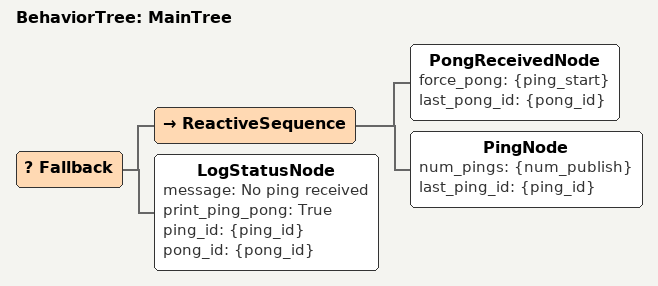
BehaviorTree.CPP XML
<root BTCPP_format="4">
    <BehaviorTree ID="MainTree">
        <Fallback>
            <ReactiveSequence>
                <PongReceivedNode force_pong="{ping_start}" last_pong_id="{pong_id}"/>
                <PingNode num_pings="{num_publish}" last_ping_id="{ping_id}"/>
            </ReactiveSequence>
            <LogStatusNode message="No ping received" print_ping_pong="True" ping_id="{ping_id}" pong_id="{pong_id}"/>
        </Fallback>
    </BehaviorTree>
</root>
